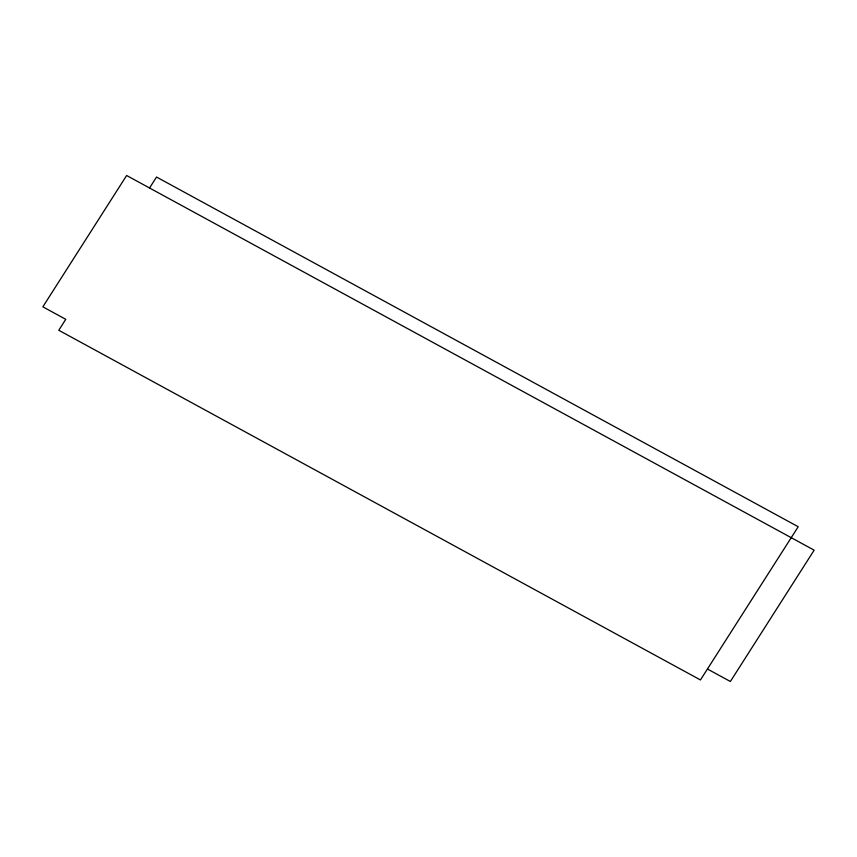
<?xml version="1.0" encoding="UTF-8"?>
<svg xmlns="http://www.w3.org/2000/svg" width="857" height="857" viewBox="0 0 857 857"><rect width="100%" height="100%" fill="white"/><g stroke="black" fill="none" stroke-linecap="round" stroke-linejoin="round"><path stroke-width="1.29" d="M149.557 187.983L156.531 177.045L798.21 526.734L700.458 679.955L58.779 330.266L65.764 319.318L42.85 306.827L126.632 175.503L814.15 550.173L730.368 681.497L707.443 669.017"/></g></svg>
